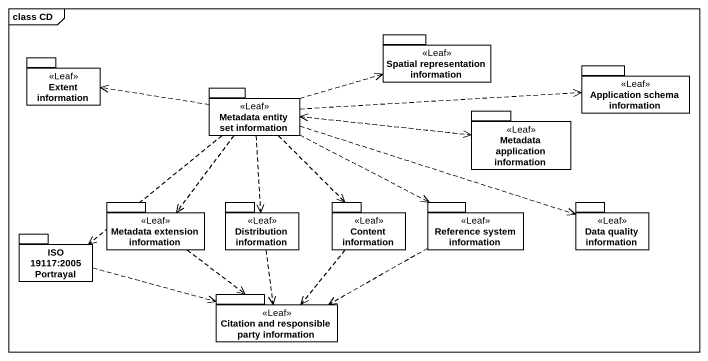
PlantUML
@startuml
mainframe class CD
package "Spatial representation information" as Spatial_representation <<Leaf>> {
}
package "Extent information" as Extent_information <<Leaf>> {
}
package "Application schema information" as Application_schema <<Leaf>> {
}
package "Metadata entity set information" as Metadata_entity_set <<Leaf>> {
}
package "Metadata application information" as Metadata_application <<Leaf>> {
}
package "ISO 19117:2005 Portrayal" as ISO_19117_2005_Portrayal {
}
package "Metadata extension information" as Metadata_extension <<Leaf>> {
}
package "Distribution information" as Distribution_information <<Leaf>> {
}
package "Content information" as Content_information <<Leaf>> {
}
package "Reference system information" as Reference_system_information <<Leaf>> {
}
package "Data quality information" as Data_quality_information <<Leaf>> {
}
package "Citation and responsible party information" as Citation_and_responsible <<Leaf>> {
}
Metadata_entity_set .right.> Spatial_representation
Metadata_entity_set .left.> Extent_information
Metadata_entity_set .right.> Application_schema
Metadata_entity_set .right.> Metadata_application
Metadata_entity_set ..> ISO_19117_2005_Portrayal
Metadata_entity_set ..> Metadata_extension
Metadata_entity_set ..> Distribution_information
Metadata_entity_set ..> Content_information
Metadata_entity_set .right.> Reference_system_information
Metadata_entity_set .right.> Data_quality_information
Metadata_application .left.> Metadata_entity_set
ISO_19117_2005_Portrayal .right.> Citation_and_responsible
Metadata_extension ..> Citation_and_responsible
Distribution_information ..> Citation_and_responsible
Content_information ..> Citation_and_responsible
Reference_system_information .left.> Citation_and_responsible
@enduml
